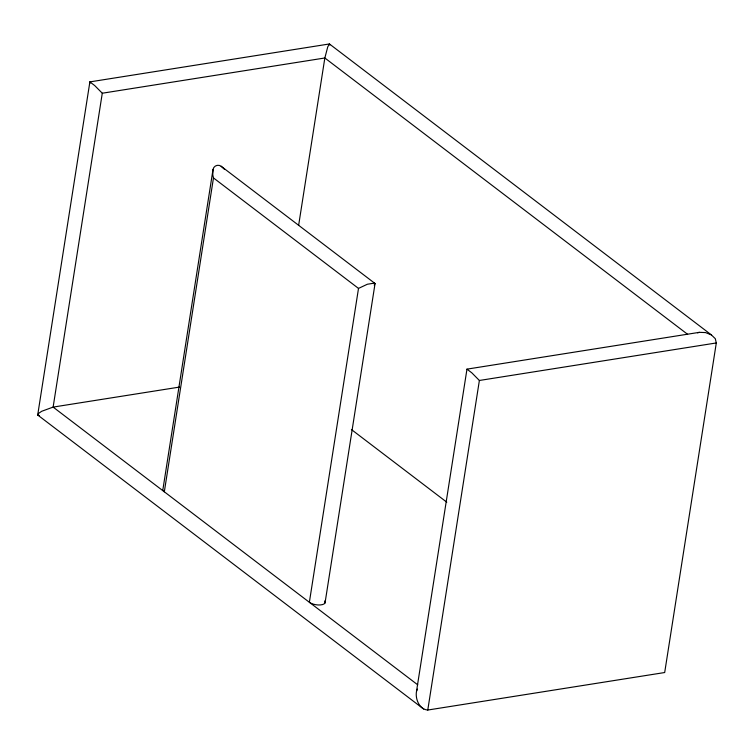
<?xml version="1.0" encoding="UTF-8"?>
<svg xmlns="http://www.w3.org/2000/svg" width="754" height="754" viewBox="0 0 754 754"><rect width="100%" height="100%" fill="white"/><g stroke="black" fill="none" stroke-linecap="round" stroke-linejoin="round"><path stroke-width="1.13" d="M213.024 169.443L212.788 174.909L213.476 177.925L164.325 491.796A8.746 3.657 8.9 0 1 163.005 488.865L213.024 169.443C213.721 165.748 218.085 164.042 221.12 166.238L375.058 283.523L325.04 602.946M711.361 334.889L705.518 332.571L699.344 332.344L466.971 369.14L416.538 691.164C415.002 698.656 419.271 709.448 427.772 710.042L664.689 672.53L716.3 342.957L715.301 338.697L711.361 334.889L329.423 43.958L89.877 81.894L37.7 415.011L423.701 709.071M89.877 81.894L94.712 85.57L102.28 93.223L53.129 407.094L417.754 684.849M298.631 225.38L324.842 57.983L327.764 46.833L329.423 43.958L329.828 45.061M374.531 283.099L367.358 284.239L358.508 288.414L309.366 602.286A8.746 3.657 8.9 0 0 320.393 604.944A8.746 3.657 8.9 0 0 324.729 601.004M427.772 710.042L479.374 380.478L471.806 372.825L466.971 369.14M37.7 415.011L38.558 413.437L41.696 411.279L53.129 407.094L179.48 387.085M375.058 283.523L374.201 285.097M416.538 691.164L417.452 689.099M697.554 332.825L699.344 332.344M102.28 93.223L324.842 57.983L687.601 334.305M479.374 380.478L716.3 342.957M38.228 415.435L39.349 415.577M213.476 177.925L358.508 288.414M351.421 429.544L446.783 502.183M221.12 166.238L224.438 169.301M89.82 82.195L90.282 82.997"/></g></svg>
